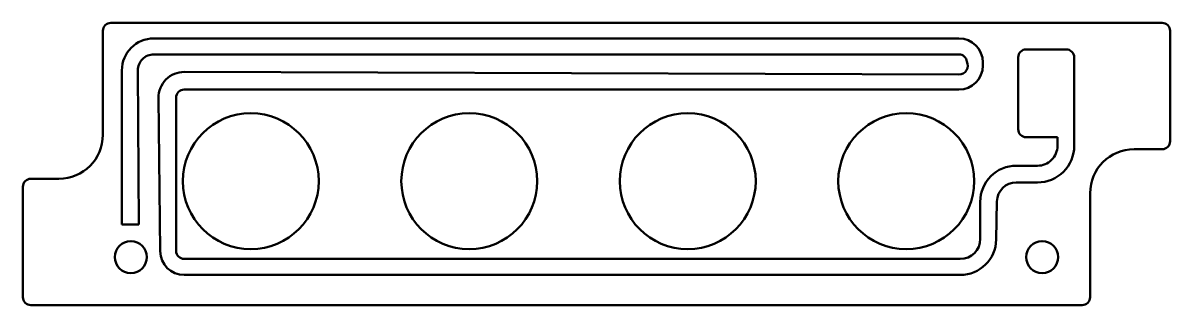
# Model space of a CAD drawing. Header units: millimetres. Extents: x 150 to 294, y 148 to 184.
import ezdxf

# ---------------------------------------------------------------- set-up
doc = ezdxf.new("R2010")
doc.units = ezdxf.units.MM
doc.header["$LTSCALE"] = 0.75
doc.layers.add('Visible', color=7, linetype='Continuous', lineweight=50)

msp = doc.modelspace()

# ---------------------------------------------------------------- linework, layer by layer
at = {"layer": 'Visible'}
for p, q in [((292.835528, 183.760271), (161.335528, 183.760271)), ((160.335528, 182.760271), (160.335528, 169.760271)), ((293.835528, 168.960271), (293.835528, 182.760271)), ((166.708463, 181.828444), (267.419269, 181.828444)), ((267.419269, 179.828444), (166.708463, 179.828444)), ((274.844828, 170.45664), (274.844828, 179.45664)), ((275.844828, 180.45664), (280.844766, 180.45664)), ((281.844766, 179.456579), (281.84409, 168.391203)), ((270.419269, 178.828444), (270.419269, 178.415188)), ((162.708463, 158.542531), (162.708463, 177.828444)), ((164.708519, 177.813461), (164.852896, 158.542531)), ((170.514742, 177.62679), (267.415457, 177.296582)), ((267.419269, 175.415188), (170.503798, 175.415188)), ((167.50398, 155.196633), (167.292372, 174.379763)), ((169.503798, 174.415188), (169.503798, 155.229724)), ((279.752985, 169.45664), (275.844828, 169.45664)), ((279.752985, 168.391484), (279.752985, 169.45664)), ((289.335528, 167.960271), (292.835528, 167.960271)), ((274.592948, 165.891484), (277.252984, 165.891484)), ((154.835528, 164.260271), (151.335528, 164.260271)), ((277.249781, 163.80038), (274.59463, 163.802233)), ((150.335528, 163.260271), (150.335528, 149.460271)), ((283.835528, 149.460271), (283.835528, 162.460271)), ((270.092948, 156.729724), (270.092948, 161.391479)), ((272.182628, 161.436993), (272.092146, 156.644774)), ((164.852896, 158.542531), (162.708463, 158.542531)), ((170.503798, 154.229724), (267.592948, 154.229724)), ((267.592948, 152.229724), (170.503798, 152.229724)), ((151.335528, 148.460271), (282.835528, 148.460271))]:
    msp.add_line(p, q, dxfattribs=at)
at = {"layer": 'Visible', "extrusion": (0, 0, -1)}
for centre, radius in [((-178.835528, 163.960271), 8.5), ((-206.168861, 163.960271), 8.5), ((-233.502195, 163.960271), 8.5), ((-260.835528, 163.960271), 8.5), ((-163.835528, 154.460271), 2), ((-277.835528, 154.460271), 2)]:
    msp.add_circle(centre, radius, dxfattribs=at)
for centre, radius, start, end in [((-161.335528, 182.760271), 1, 0, 90), ((-292.835528, 182.760271), 1, 90, 180), ((-166.708463, 177.828444), 4, 360, 90), ((-267.419269, 178.828444), 3, 90, 180), ((-275.844828, 179.45664), 1, 0, 90), ((-280.844766, 179.45664), 1, 90, 180.003504), ((-267.419269, 178.415188), 3, 180, 270), ((-170.503798, 174.415188), 3.211621, 359.368, 90.195246), ((-154.835528, 169.760271), 5.5, 180, 270), ((-275.844828, 170.45664), 1, 270, 0), ((-277.252985, 168.391484), 4.591105, 180.003504, 270.039984), ((-289.335528, 162.460271), 5.5, 0, 90), ((-292.835528, 168.960271), 1, 180, 270), ((-274.592948, 161.391484), 4.5, 359.999941, 90), ((-151.335528, 163.260271), 1, 0, 90), ((-267.592948, 156.729724), 4.5, 181.081674, 270), ((-170.503798, 155.229724), 3, 270, 359.368), ((-151.335528, 149.460271), 1, 270, 0), ((-282.835528, 149.460271), 1, 180, 270)]:
    msp.add_arc(centre, radius, start, end, dxfattribs=at)
at = {"layer": 'Visible'}
for centre, radius, start, end in [((166.708463, 177.828444), 2, 90, 180.429249), ((267.419269, 178.828444), 1, 5.590318, 90), ((267.419269, 178.415188), 1.118613, 269.804754, 27.162878), ((170.503798, 174.415188), 1, 90, 180), ((277.252985, 168.391484), 2.5, 269.999985, 0.000003), ((274.592948, 161.391484), 2.41075, 89.960016, 178.918326), ((267.592948, 156.729724), 2.5, 270, 0), ((170.503798, 155.229724), 1, 180, 270)]:
    msp.add_arc(centre, radius, start, end, dxfattribs=at)

doc.saveas('drawing.dxf')
